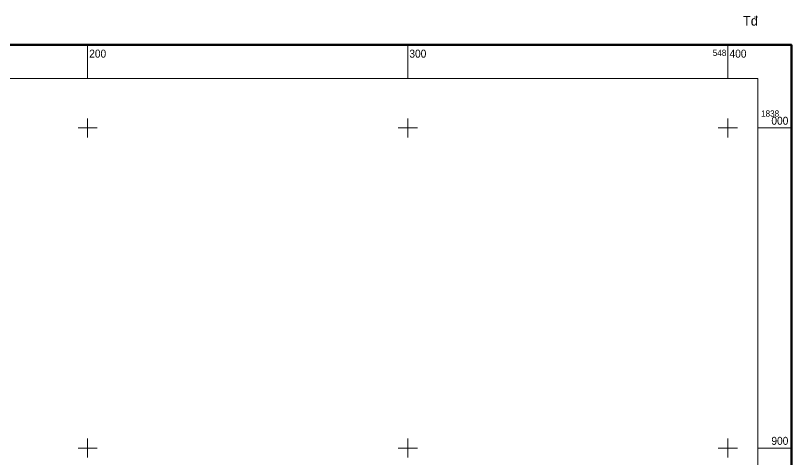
# Model space of a CAD drawing. Header units: metres. Extents: x 547873 to 548420, y 1837499 to 1838035.
# Drawn here: x 548177.5 to 548419.8, y 1837896.4 to 1838035.1 of the extents above; entities that cross this region are included whole.
import ezdxf
from ezdxf.enums import TextEntityAlignment as Align

# ---------------------------------------------------------------- set-up
doc = ezdxf.new("R2010")
doc.units = ezdxf.units.M
doc.header["$LTSCALE"] = 0.2
doc.layers.add('63', color=7, linetype='Continuous', lineweight=13)

msp = doc.modelspace()

# ---------------------------------------------------------------- linework, layer by layer
at = {"layer": '63'}
for p, q in [((548200, 1838015.46), (548200, 1838025.96)), ((548300, 1838015.46), (548300, 1838025.96)), ((548400, 1838015.46), (548400, 1838025.96)), ((548200, 1837997), (548200, 1838003)), ((548300, 1837997), (548300, 1838003)), ((548400, 1837997), (548400, 1838003)), ((548197, 1838000), (548203, 1838000)), ((548297, 1838000), (548303, 1838000)), ((548397, 1838000), (548403, 1838000)), ((548409.35, 1838000), (548419.85, 1838000)), ((548200, 1837897), (548200, 1837903)), ((548300, 1837897), (548300, 1837903)), ((548400, 1837897), (548400, 1837903)), ((548197, 1837900), (548203, 1837900)), ((548297, 1837900), (548303, 1837900)), ((548397, 1837900), (548403, 1837900)), ((548409.35, 1837900), (548419.85, 1837900))]:
    msp.add_line(p, q, dxfattribs=at)
at = {"layer": '63', "lineweight": 70}
msp.add_lwpolyline([(547873.07, 1838025.96), (548419.85, 1838025.96), (548419.85, 1837499.44), (547873.07, 1837499.44)], close=True, dxfattribs=at)
at = {"layer": '63'}
msp.add_lwpolyline([(547883.57, 1838015.46), (548409.35, 1838015.46), (548409.35, 1837509.94), (547883.57, 1837509.94)], close=True, dxfattribs=at)

# ---------------------------------------------------------------- texts
msp.add_text(' Tđ', height=3, dxfattribs=at).set_placement((548409.37, 1838031.96), align=Align.RIGHT)
at = {"layer": '63', "width": 0.95}
for s, height, p in [('200', 2.5, (548200.5, 1838021.96)), ('300', 2.5, (548300.5, 1838021.96)), ('400', 2.5, (548400.5, 1838021.96)), ('1838', 2, (548410.35, 1838003.5))]:
    msp.add_text(s, height=height, dxfattribs=at).set_placement(p)
for s, height, p in [('548', 2, (548399.5, 1838022.46)), ('000', 2.5, (548418.87, 1838001)), ('900', 2.5, (548418.87, 1837901))]:
    msp.add_text(s, height=height, dxfattribs=at).set_placement(p, align=Align.RIGHT)

doc.saveas('drawing.dxf')
